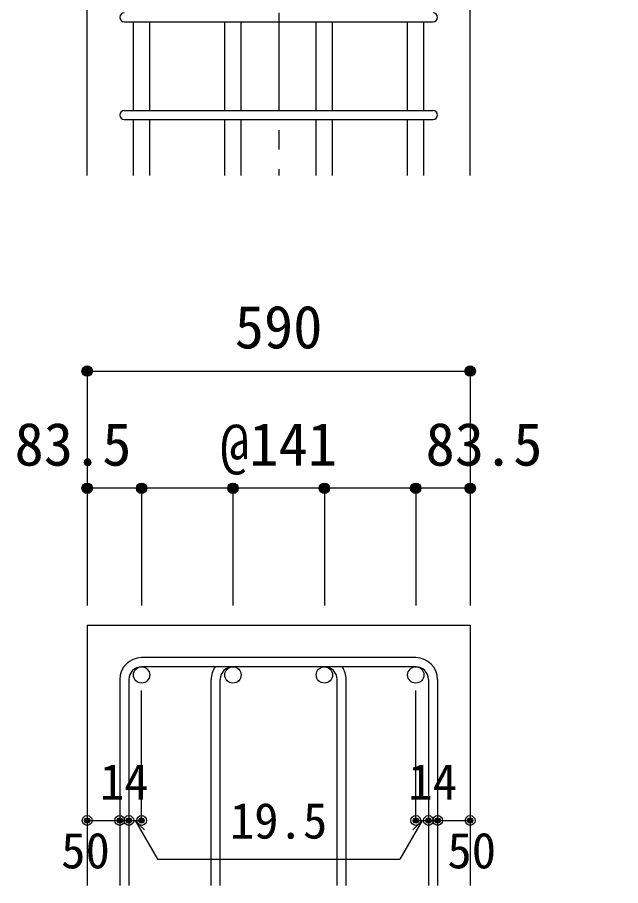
# Model space of a CAD drawing. Units: millimetres at full size, sheet at 1:30; details may follow other scales. Extents: x -5973 to 5954, y -4195 to 4201.
# Drawn here: x 151 to 1077, y 508 to 1841 of the extents above; entities that cross this region are included whole.
import ezdxf
from ezdxf.enums import TextEntityAlignment as Align

# ---------------------------------------------------------------- set-up
doc = ezdxf.new("R2010")
doc.units = ezdxf.units.MM
doc.header["$LTSCALE"] = 30
doc.header["$PDMODE"] = 32
doc.header["$PDSIZE"] = 15
doc.linetypes.add('CHAIN1', pattern=[8, 5, -1, 1, -1])
for name, color, linetype in [('0-1', 2, 'Continuous'), ('0-5', 7, 'Continuous'), ('0-6', 7, 'Continuous'), ('0-D', 4, 'Continuous')]:
    doc.layers.add(name, color=color, linetype=linetype)
doc.styles.add('ＭＳ ゴシック', font='')
doc.styles.get('ＭＳ ゴシック').set_extended_font_data('MS Gothic')

msp = doc.modelspace()

# ---------------------------------------------------------------- linework, layer by layer
at = {"layer": '0-1'}
for p, q in [((258.44, 1598.3), (258.44, 1998.3)), ((258.44, 908.3), (258.44, 508.3)), ((258.44, 908.3), (846.44, 908.3)), ((846.44, 908.3), (846.44, 508.3))]:
    msp.add_line(p, q, dxfattribs=at)
msp.add_lwpolyline([(846.44, 1598.3), (846.44, 1998.3), (1077.44, 1998.3)], dxfattribs=at)
at = {"layer": '0-5'}
for p, q in [((329.44, 1698.3), (329.44, 1834.3)), ((354.44, 1698.3), (354.44, 1834.3)), ((469.77, 1698.3), (469.77, 1834.3)), ((494.77, 1698.3), (494.77, 1834.3)), ((610.1, 1698.3), (610.1, 1834.3)), ((635.1, 1698.3), (635.1, 1834.3)), ((750.44, 1698.3), (750.44, 1834.3)), ((775.44, 1698.3), (775.44, 1834.3)), ((329.44, 1598.3), (329.44, 1684.3)), ((354.44, 1598.3), (354.44, 1684.3)), ((469.77, 1598.3), (469.77, 1684.3)), ((494.77, 1598.3), (494.77, 1684.3)), ((610.1, 1598.3), (610.1, 1684.3)), ((635.1, 1598.3), (635.1, 1684.3)), ((750.44, 1598.3), (750.44, 1684.3)), ((775.44, 1598.3), (775.44, 1684.3))]:
    msp.add_line(p, q, dxfattribs=at)
at = {"layer": '0-5', "color": 3}
for centre in [(341.94, 831.8), (482.27, 831.8), (622.6, 831.8), (762.94, 831.8)]:
    msp.add_circle(centre, 12.5, dxfattribs=at)
at = {"layer": '0-6'}
for p, q in [((315.44, 1834.3), (789.44, 1834.3)), ((315.44, 1698.3), (789.44, 1698.3)), ((315.44, 1684.3), (789.44, 1684.3)), ((762.94, 858.3), (341.94, 858.3)), ((762.94, 844.3), (341.94, 844.3)), ((308.44, 824.8), (308.44, 508.3)), ((322.44, 824.8), (322.44, 508.3)), ((448.77, 508.3), (448.77, 824.8)), ((462.77, 508.3), (462.77, 824.8)), ((642.1, 508.3), (642.1, 824.8)), ((656.1, 508.3), (656.1, 824.8)), ((782.44, 824.8), (782.44, 508.3)), ((796.44, 824.8), (796.44, 508.3))]:
    msp.add_line(p, q, dxfattribs=at)
for centre, radius, start, end in [((315.44, 1841.3), 7, 90, 270), ((789.44, 1841.3), 7, 270, 90), ((315.44, 1691.3), 7, 90, 270), ((789.44, 1691.3), 7, 270, 90), ((341.94, 824.8), 33.5, 90, 180), ((762.94, 824.8), 33.5, 0, 90), ((341.94, 824.8), 19.5, 90, 180), ((482.27, 824.8), 33.5, 144.40235, 180), ((482.27, 824.8), 19.5, 90, 180), ((622.6, 824.8), 19.5, 0, 90), ((622.6, 824.8), 33.5, 0, 35.59765), ((762.94, 824.8), 19.5, 0, 90)]:
    msp.add_arc(centre, radius, start, end, dxfattribs=at)
at = {"layer": '0-D', "linetype": 'CHAIN1'}
msp.add_line((552.44, 3048.3), (552.44, 1598.3), dxfattribs=at)
at = {"layer": '0-D'}
for p, q in [((258.44, 1298.3), (258.44, 1118.3)), ((258.44, 1298.3), (846.44, 1298.3)), ((846.44, 1298.3), (846.44, 1118.3)), ((341.94, 1118.3), (258.44, 1118.3)), ((258.44, 1118.3), (258.44, 938.3)), ((552.44, 1118.3), (341.94, 1118.3)), ((341.94, 1118.3), (341.94, 938.3)), ((482.27, 1118.3), (482.27, 938.3)), ((762.94, 1118.3), (552.44, 1118.3)), ((622.6, 1118.3), (622.6, 938.3)), ((846.44, 1118.3), (762.94, 1118.3)), ((762.94, 1118.3), (762.94, 938.3)), ((846.44, 1118.3), (846.44, 938.3)), ((341.94, 608.3), (341.94, 807.63)), ((762.94, 608.3), (762.94, 807.63)), ((258.44, 608.3), (308.44, 608.3)), ((308.44, 608.3), (341.94, 608.3)), ((332.19, 608.3), (346.33, 594.16)), ((332.19, 608.3), (366.41, 549.02)), ((772.69, 608.3), (738.46, 549.02)), ((772.69, 608.3), (758.55, 594.16)), ((762.94, 608.3), (846.44, 608.3)), ((782.44, 608.3), (796.44, 608.3)), ((366.41, 549.02), (738.46, 549.02))]:
    msp.add_line(p, q, dxfattribs=at)
msp.add_lwpolyline([(846.44, 1298.3), (846.44, 1118.3), (846.44, 938.3)], dxfattribs=at)
for centre, radius in [((258.44, 1298.3), 8), ((258.44, 1298.3), 7.2), ((258.44, 1298.3), 6.4), ((258.44, 1298.3), 5.6), ((258.44, 1298.3), 4.8), ((258.44, 1298.3), 4), ((258.44, 1298.3), 3.2), ((258.44, 1298.3), 2.4), ((258.44, 1298.3), 1.6), ((258.44, 1298.3), 0.8), ((846.44, 1298.3), 8), ((846.44, 1298.3), 7.2), ((846.44, 1298.3), 6.4), ((846.44, 1298.3), 5.6), ((846.44, 1298.3), 4.8), ((846.44, 1298.3), 4), ((846.44, 1298.3), 3.2), ((846.44, 1298.3), 2.4), ((846.44, 1298.3), 1.6), ((846.44, 1298.3), 0.8), ((258.44, 1118.3), 8), ((258.44, 1118.3), 7.2), ((258.44, 1118.3), 6.4), ((258.44, 1118.3), 5.6), ((258.44, 1118.3), 4.8), ((258.44, 1118.3), 4), ((258.44, 1118.3), 3.2), ((258.44, 1118.3), 2.4), ((258.44, 1118.3), 1.6), ((341.94, 1118.3), 8), ((341.94, 1118.3), 7.2), ((341.94, 1118.3), 6.4), ((341.94, 1118.3), 5.6), ((341.94, 1118.3), 4.8), ((341.94, 1118.3), 4), ((341.94, 1118.3), 3.2), ((341.94, 1118.3), 2.4), ((341.94, 1118.3), 1.6), ((482.27, 1118.3), 8), ((482.27, 1118.3), 7.2), ((482.27, 1118.3), 6.4), ((482.27, 1118.3), 5.6), ((482.27, 1118.3), 4.8), ((482.27, 1118.3), 4), ((482.27, 1118.3), 3.2), ((482.27, 1118.3), 2.4), ((482.27, 1118.3), 1.6), ((622.6, 1118.3), 8), ((622.6, 1118.3), 7.2), ((622.6, 1118.3), 6.4), ((622.6, 1118.3), 5.6), ((622.6, 1118.3), 4.8), ((622.6, 1118.3), 4), ((622.6, 1118.3), 3.2), ((622.6, 1118.3), 2.4), ((622.6, 1118.3), 1.6), ((762.94, 1118.3), 8), ((762.94, 1118.3), 7.2), ((762.94, 1118.3), 6.4), ((762.94, 1118.3), 5.6), ((762.94, 1118.3), 4.8), ((762.94, 1118.3), 4), ((762.94, 1118.3), 3.2), ((762.94, 1118.3), 2.4), ((762.94, 1118.3), 1.6), ((846.44, 1118.3), 8), ((846.44, 1118.3), 7.2), ((846.44, 1118.3), 6.4), ((846.44, 1118.3), 5.6), ((846.44, 1118.3), 4.8), ((846.44, 1118.3), 4), ((846.44, 1118.3), 3.2), ((846.44, 1118.3), 2.4), ((846.44, 1118.3), 1.6), ((258.44, 1118.3), 0.8), ((341.94, 1118.3), 0.8), ((482.27, 1118.3), 0.8), ((622.6, 1118.3), 0.8), ((762.94, 1118.3), 0.8), ((846.44, 1118.3), 0.8), ((258.44, 608.3), 4), ((258.44, 608.3), 3.6), ((258.44, 608.3), 3.2), ((258.44, 608.3), 2.8), ((258.44, 608.3), 2.4), ((258.44, 608.3), 2), ((258.44, 608.3), 1.6), ((258.44, 608.3), 1.2), ((258.44, 608.3), 0.8), ((258.44, 608.3), 0.4), ((308.44, 608.3), 4), ((308.44, 608.3), 3.6), ((308.44, 608.3), 3.2), ((308.44, 608.3), 2.8), ((308.44, 608.3), 2.4), ((308.44, 608.3), 2), ((308.44, 608.3), 1.6), ((308.44, 608.3), 1.2), ((308.44, 608.3), 0.8), ((308.44, 608.3), 0.4), ((322.44, 608.3), 4), ((322.44, 608.3), 3.6), ((322.44, 608.3), 3.2), ((322.44, 608.3), 2.8), ((322.44, 608.3), 2.4), ((322.44, 608.3), 2), ((322.44, 608.3), 1.6), ((322.44, 608.3), 1.2), ((322.44, 608.3), 0.8), ((322.44, 608.3), 0.4), ((341.94, 608.3), 4), ((341.94, 608.3), 3.6), ((341.94, 608.3), 3.2), ((341.94, 608.3), 2.8), ((341.94, 608.3), 2.4), ((341.94, 608.3), 2), ((341.94, 608.3), 1.6), ((341.94, 608.3), 1.2), ((341.94, 608.3), 0.8), ((341.94, 608.3), 0.4), ((762.94, 608.3), 4), ((762.94, 608.3), 3.6), ((762.94, 608.3), 3.2), ((762.94, 608.3), 2.8), ((762.94, 608.3), 2.4), ((762.94, 608.3), 2), ((762.94, 608.3), 1.6), ((762.94, 608.3), 1.2), ((762.94, 608.3), 0.8), ((762.94, 608.3), 0.4), ((782.44, 608.3), 4), ((782.44, 608.3), 3.6), ((782.44, 608.3), 3.2), ((782.44, 608.3), 2.8), ((782.44, 608.3), 2.4), ((782.44, 608.3), 2), ((782.44, 608.3), 1.6), ((782.44, 608.3), 1.2), ((782.44, 608.3), 0.8), ((782.44, 608.3), 0.4), ((796.44, 608.3), 4), ((796.44, 608.3), 3.6), ((796.44, 608.3), 3.2), ((796.44, 608.3), 2.8), ((796.44, 608.3), 2.4), ((796.44, 608.3), 2), ((796.44, 608.3), 1.6), ((796.44, 608.3), 1.2), ((796.44, 608.3), 0.8), ((796.44, 608.3), 0.4), ((846.44, 608.3), 4), ((846.44, 608.3), 3.6), ((846.44, 608.3), 3.2), ((846.44, 608.3), 2.8), ((846.44, 608.3), 2.4), ((846.44, 608.3), 2), ((846.44, 608.3), 1.6), ((846.44, 608.3), 1.2), ((846.44, 608.3), 0.8), ((846.44, 608.3), 0.4)]:
    msp.add_circle(centre, radius, dxfattribs=at)
at = {"layer": '0-D', "color": 7}
for p in [(258.44, 1298.3), (846.44, 1298.3), (258.44, 1118.3), (341.94, 1118.3), (482.27, 1118.3), (622.6, 1118.3), (762.94, 1118.3), (846.44, 1118.3), (258.44, 608.3), (308.44, 608.3), (322.44, 608.3), (341.94, 608.3), (762.94, 608.3), (782.44, 608.3), (796.44, 608.3), (846.44, 608.3)]:
    msp.add_point(p, dxfattribs=at)

# ---------------------------------------------------------------- texts
at = {"layer": '0-D', "style": 'ＭＳ ゴシック'}
for s, height, p in [('590', 65.98, (484.94, 1313.3)), ('83.5', 65.98, (146.94, 1133.3)), ('@141', 65.98, (462.44, 1133.3)), ('83.5', 65.98, (777.94, 1133.3)), ('14', 54.99, (277.9, 623.75)), ('14', 54.99, (751.48, 623.75)), ('19.5', 54.99, (477.44, 564.02)), ('50', 54.99, (218.44, 518.3)), ('50', 54.99, (811.44, 518.3))]:
    msp.add_text(s, height=height, dxfattribs=at).set_placement(p, align=Align.BOTTOM_LEFT)

doc.saveas('drawing.dxf')
